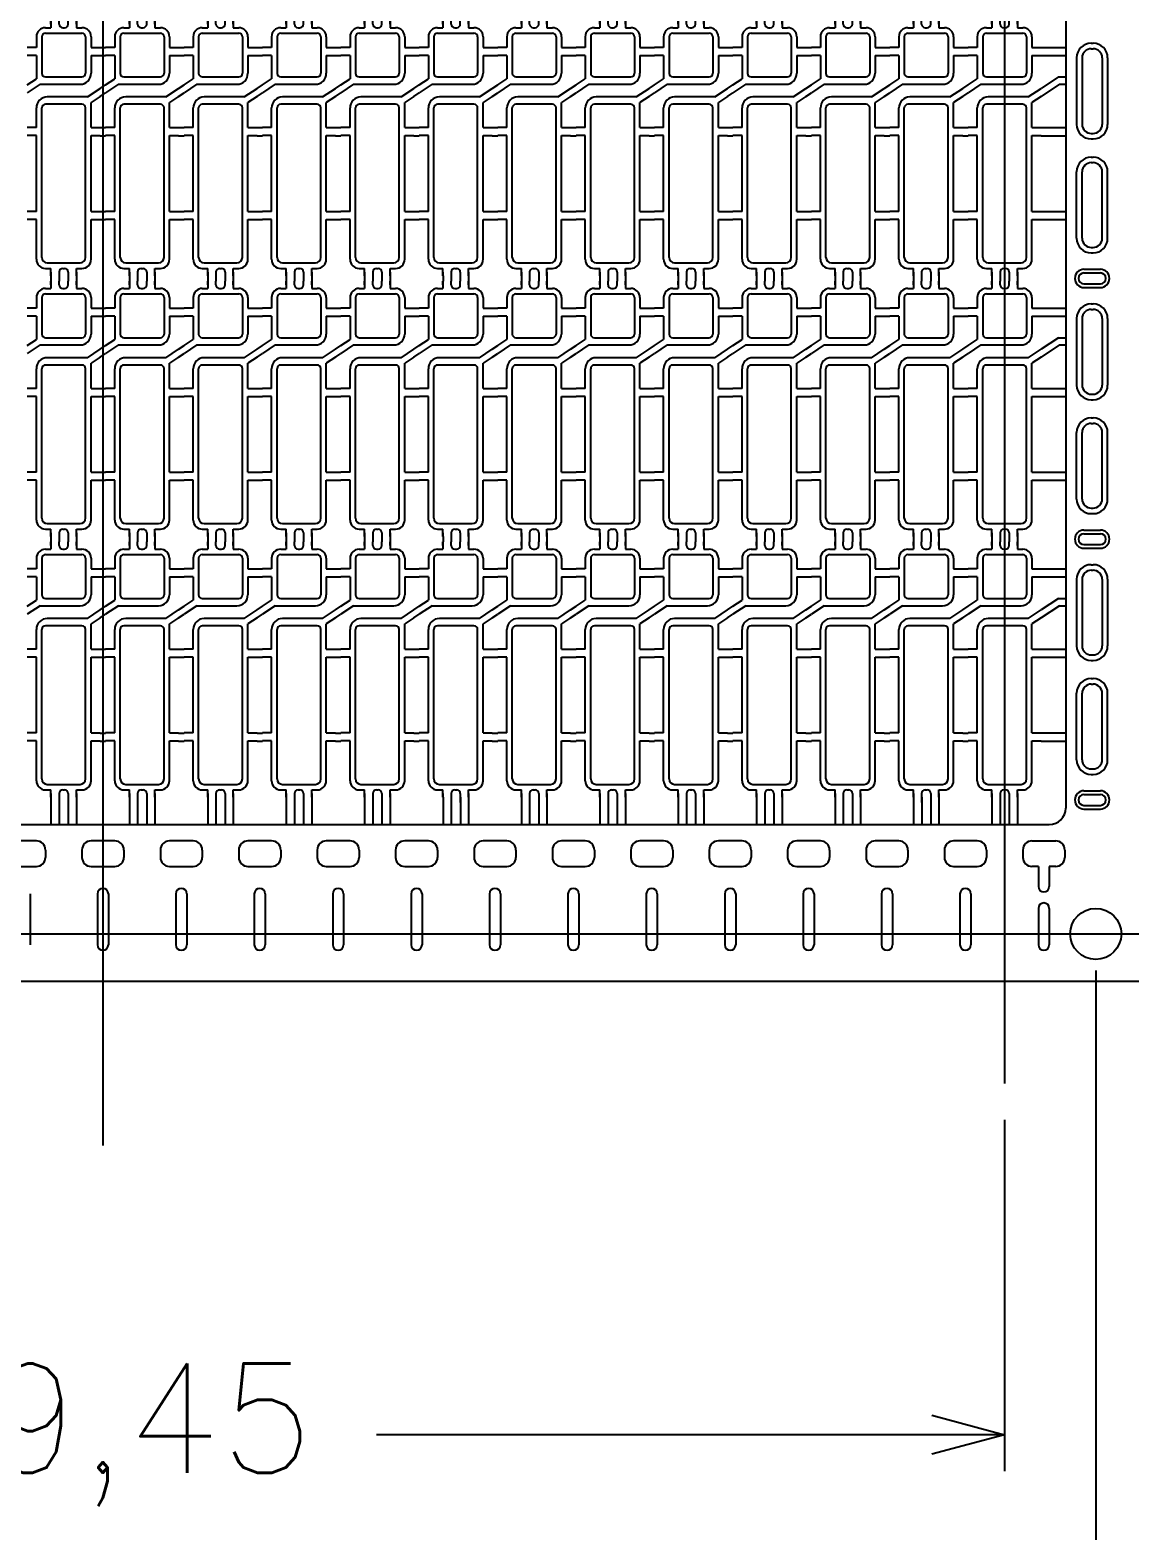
# Model space of a CAD drawing. Header units: millimetres. Extents: x -949 to -637, y 1078 to 1304.
# Drawn here: x -751.1 to -720.94, y 1192.1 to 1233.23 of the extents above; entities that cross this region are included whole.
import ezdxf

# ---------------------------------------------------------------- set-up
doc = ezdxf.new("R2010")
doc.units = ezdxf.units.MM
doc.header["$PDMODE"] = 3
doc.header["$PDSIZE"] = -1
doc.linetypes.add('CENTER', pattern=[10.16, 6.35, -1.27, 1.27, -1.27])
doc.linetypes.add('HIDDEN', pattern=[1.905, 1.27, -0.635])
doc.layers.get('DEFPOINTS').update_dxf_attribs({"color": 10})
for name, color, linetype in [('1', 3, 'Continuous'), ('3', 3, 'Continuous'), ('b etching', 1, 'Continuous'), ('CEN', 8, 'CENTER'), ('DIM', 7, 'Continuous'), ('HID', 1, 'HIDDEN')]:
    doc.layers.add(name, color=color, linetype=linetype)
doc.styles.add('SIMPLEX', font='simplex')
doc.styles.get("Standard").update_dxf_attribs({"font": 'txt.shx', "bigfont": 'chineset.shx'})
doc.dimstyles.new('ISO-25', dxfattribs={"dimtxt": 2.5, "dimasz": 2.5, "dimexe": 1.25, "dimexo": 0.625, "dimtad": 1, "dimtxsty": 'Standard', "dimcen": 2.5, "dimadec": 0, "dimazin": 0, "dimtfac": 1, "dimtmove": 0, "dimatfit": 3, "dimfxl": 1, "dimarcsym": 0})

# ---------------------------------------------------------------- blocks, each defined once
blk = doc.blocks.new('_OPEN30')
at = {"color": 0, "linetype": 'ByBlock'}
for p, q in [((-1, 0.268), (0, 0)), ((0, 0), (-1, -0.268)), ((0, 0), (-1, 0))]:
    blk.add_line(p, q, dxfattribs=at)
blk = doc.blocks.new('*D16')
at = {"layer": 'DEFPOINTS', "color": 0, "transparency": 16777216}
for p in [(-776.324, 1208.444), (-721.874, 1208.444), (-721.874, 1187.624)]:
    blk.add_point(p, dxfattribs=at)
at = {"layer": 'DIM', "color": 0, "lineweight": -2, "transparency": 16777216}
for p, q in [((-776.324, 1207.444), (-776.324, 1186.624)), ((-721.874, 1207.444), (-721.874, 1186.624)), ((-774.324, 1187.624), (-756.599, 1187.624)), ((-723.874, 1187.624), (-741.599, 1187.624))]:
    blk.add_line(p, q, dxfattribs=at)
at = {"layer": 'DIM', "color": 0, "lineweight": -2, "transparency": 16777216, "xscale": 2, "yscale": 2, "zscale": 2, "rotation": 180}
blk.add_blockref('_OPEN30', (-776.324, 1187.624), dxfattribs=at)
at = {"layer": 'DIM', "color": 0, "lineweight": -2, "transparency": 16777216, "xscale": 2, "yscale": 2, "zscale": 2}
blk.add_blockref('_OPEN30', (-721.874, 1187.624), dxfattribs=at)
at = {"layer": 'DIM', "color": 0, "transparency": 16777216, "insert": (-749.099, 1187.624), "char_height": 3, "attachment_point": 5, "style": 'SIMPLEX'}
blk.add_mtext('54,45', dxfattribs=at)
blk = doc.blocks.new('*D26')
at = {"layer": 'DEFPOINTS', "color": 0, "transparency": 16777216}
for p in [(-773.824, 1204.344), (-724.374, 1204.344), (-724.374, 1194.711)]:
    blk.add_point(p, dxfattribs=at)
at = {"layer": 'DIM', "color": 0, "lineweight": -2, "transparency": 16777216}
for p, q in [((-773.824, 1203.344), (-773.824, 1193.711)), ((-724.374, 1203.344), (-724.374, 1193.711)), ((-771.824, 1194.711), (-756.599, 1194.711)), ((-726.374, 1194.711), (-741.599, 1194.711))]:
    blk.add_line(p, q, dxfattribs=at)
at = {"layer": 'DIM', "color": 0, "lineweight": -2, "transparency": 16777216, "xscale": 2, "yscale": 2, "zscale": 2, "rotation": 180}
blk.add_blockref('_OPEN30', (-773.824, 1194.711), dxfattribs=at)
at = {"layer": 'DIM', "color": 0, "lineweight": -2, "transparency": 16777216, "xscale": 2, "yscale": 2, "zscale": 2}
blk.add_blockref('_OPEN30', (-724.374, 1194.711), dxfattribs=at)
at = {"layer": 'DIM', "color": 0, "transparency": 16777216, "insert": (-749.099, 1194.711), "char_height": 3, "attachment_point": 5, "style": 'SIMPLEX'}
blk.add_mtext('49,45', dxfattribs=at)
blk = doc.blocks.new('*D40')
at = {"layer": 'DEFPOINTS', "color": 0, "transparency": 16777216}
for p in [(-899.724, 1208.444), (-660.174, 1208.444), (-899.724, 1170.747)]:
    blk.add_point(p, dxfattribs=at)
at = {"layer": 'DIM', "color": 0, "lineweight": -2, "transparency": 16777216}
for p, q in [((-899.724, 1207.444), (-899.724, 1169.747)), ((-660.174, 1207.444), (-660.174, 1169.747)), ((-897.724, 1170.747), (-788.877, 1170.747)), ((-662.174, 1170.747), (-771.02, 1170.747))]:
    blk.add_line(p, q, dxfattribs=at)
at = {"layer": 'DIM', "color": 0, "lineweight": -2, "transparency": 16777216, "xscale": 2, "yscale": 2, "zscale": 2, "rotation": 180}
blk.add_blockref('_OPEN30', (-899.724, 1170.747), dxfattribs=at)
at = {"layer": 'DIM', "color": 0, "lineweight": -2, "transparency": 16777216, "xscale": 2, "yscale": 2, "zscale": 2}
blk.add_blockref('_OPEN30', (-660.174, 1170.747), dxfattribs=at)
at = {"layer": 'DIM', "color": 0, "transparency": 16777216, "insert": (-779.949, 1170.747), "char_height": 3, "attachment_point": 5, "style": 'SIMPLEX'}
blk.add_mtext('239,55', dxfattribs=at)
blk = doc.blocks.new('e2')
at = {"layer": 'b etching', "linetype": 'ByBlock'}
for p, q in [((-947.208, 906.231), (-946.208, 906.231)), ((-947.308, 906.131), (-947.308, 905.131)), ((-946.108, 906.131), (-946.108, 905.131)), ((-947.208, 905.031), (-946.208, 905.031)), ((-947.308, 900.081), (-947.308, 904.181)), ((-946.208, 904.281), (-947.208, 904.281)), ((-946.108, 900.081), (-946.108, 904.181)), ((-947.158, 899.931), (-946.258, 899.931))]:
    blk.add_line(p, q, dxfattribs=at)
for centre, radius, start, end in [((-947.208, 906.131), 0.1, 90, 180), ((-946.208, 906.131), 0.1, 360, 90), ((-947.208, 905.131), 0.1, 180, 270), ((-946.208, 905.131), 0.1, 270, 360), ((-947.208, 904.181), 0.1, 90, 180), ((-946.208, 904.181), 0.1, 0, 90), ((-947.158, 900.081), 0.15, 180, 270), ((-946.258, 900.081), 0.15, 270, 0)]:
    blk.add_arc(centre, radius, start, end, dxfattribs=at)
blk = doc.blocks.new('e1')
at = {"layer": '1'}
for p, q in [((-947.058, 906.581), (-947.058, 906.481)), ((-947.058, 906.481), (-947.058, 906.581)), ((-947.058, 906.581), (-947.058, 906.381)), ((-946.358, 906.581), (-946.358, 906.481)), ((-946.358, 906.481), (-946.358, 906.581)), ((-946.358, 906.581), (-946.358, 906.381)), ((-946.358, 906.381), (-946.208, 906.381)), ((-947.458, 905.841), (-947.708, 905.841)), ((-947.458, 906.131), (-947.458, 905.841)), ((-945.958, 906.131), (-945.958, 905.841)), ((-945.958, 905.841), (-945.708, 905.841)), ((-947.458, 905.621), (-947.708, 905.621)), ((-947.458, 905.621), (-947.458, 904.981)), ((-945.958, 905.621), (-945.958, 905.131)), ((-945.958, 905.621), (-945.708, 905.621)), ((-947.358, 904.831), (-946.258, 904.831)), ((-947.458, 903.641), (-947.458, 904.181)), ((-946.058, 904.481), (-947.158, 904.481)), ((-945.958, 903.641), (-945.958, 904.331)), ((-947.458, 903.641), (-947.708, 903.641)), ((-947.458, 903.421), (-947.708, 903.421)), ((-947.458, 901.341), (-947.458, 903.421)), ((-945.958, 903.641), (-945.708, 903.641)), ((-945.958, 901.341), (-945.958, 903.421)), ((-945.958, 903.421), (-945.708, 903.421)), ((-947.458, 901.341), (-947.708, 901.341)), ((-945.958, 901.341), (-945.708, 901.341)), ((-947.458, 901.121), (-947.708, 901.121)), ((-947.458, 900.031), (-947.458, 901.121)), ((-945.958, 900.031), (-945.958, 901.121)), ((-945.958, 901.121), (-945.708, 901.121)), ((-947.058, 899.581), (-947.058, 899.781)), ((-947.058, 899.581), (-947.058, 899.681)), ((-947.058, 899.681), (-947.058, 899.581)), ((-946.358, 899.781), (-946.208, 899.781)), ((-946.358, 899.581), (-946.358, 899.781)), ((-946.358, 899.581), (-946.358, 899.681)), ((-946.358, 899.681), (-946.358, 899.581))]:
    blk.add_line(p, q, dxfattribs=at)
at = {"layer": '1', "linetype": 'ByBlock'}
for p, q in [((-946.833, 906.481), (-946.833, 906.581)), ((-946.583, 906.481), (-946.583, 906.581)), ((-947.208, 906.381), (-947.058, 906.381)), ((-946.733, 906.381), (-946.683, 906.381)), ((-947.708, 904.814), (-947.458, 904.981)), ((-947.358, 904.831), (-947.708, 904.597)), ((-946.058, 904.481), (-945.708, 904.714)), ((-945.708, 904.497), (-945.958, 904.331)), ((-947.208, 899.781), (-947.058, 899.781)), ((-946.833, 899.681), (-946.833, 899.581)), ((-946.733, 899.781), (-946.683, 899.781)), ((-946.583, 899.681), (-946.583, 899.581))]:
    blk.add_line(p, q, dxfattribs=at)
at = {"layer": '1'}
for centre, radius, start, end in [((-947.208, 906.131), 0.25, 90, 180), ((-946.208, 906.131), 0.25, 0, 90), ((-946.258, 905.131), 0.3, 270, 0), ((-947.158, 904.181), 0.3, 90, 180), ((-947.208, 900.031), 0.25, 180, 270), ((-946.208, 900.031), 0.25, 270, 0)]:
    blk.add_arc(centre, radius, start, end, dxfattribs=at)
at = {"layer": '1', "linetype": 'ByBlock'}
for centre, start, end in [((-946.733, 906.481), 180, 270), ((-946.683, 906.481), 270, 0), ((-946.733, 899.681), 90, 180), ((-946.683, 899.681), 0, 90)]:
    blk.add_arc(centre, 0.1, start, end, dxfattribs=at)
blk = doc.blocks.new('TOP')
at = {"layer": '1', "linetype": 'ByBlock'}
for p, q in [((-895.149, 911.326), (-894.999, 911.326)), ((-895.149, 911.106), (-894.999, 911.106)), ((-895.149, 910.2), (-894.999, 910.3)), ((-895.149, 909.983), (-894.999, 910.083)), ((-895.149, 909.126), (-894.999, 909.126)), ((-895.149, 908.906), (-894.999, 908.906)), ((-895.149, 906.826), (-894.999, 906.826)), ((-895.149, 906.606), (-894.999, 906.606)), ((-896.499, 905.066), (-896.499, 904.916)), ((-896.274, 905.066), (-896.274, 904.916)), ((-896.024, 905.066), (-896.024, 904.916)), ((-895.799, 905.066), (-895.799, 904.916))]:
    blk.add_line(p, q, dxfattribs=at)
blk = doc.blocks.new('111')
at = {"layer": '1', "linetype": 'ByBlock'}
for p, q in [((-415.593, 929.351), (-415.593, 930.101)), ((-415.368, 929.351), (-415.368, 930.101)), ((-415.368, 930.101), (-415.118, 930.101)), ((-415.118, 929.351), (-415.118, 930.101)), ((-414.893, 930.101), (-413.443, 930.101)), ((-414.893, 929.351), (-414.893, 930.101))]:
    blk.add_line(p, q, dxfattribs=at)
blk = doc.blocks.new('222')
at = {"layer": '1', "linetype": 'ByBlock'}
for p, q in [((-364.793, 928.391), (-364.118, 928.391)), ((-364.118, 928.391), (-364.118, 927.801)), ((-364.318, 927.801), (-364.793, 927.485)), ((-364.293, 927.601), (-364.793, 927.268)), ((-364.318, 927.801), (-364.118, 927.801)), ((-364.293, 927.601), (-364.118, 927.601)), ((-364.118, 927.601), (-364.118, 926.411)), ((-364.793, 926.411), (-364.118, 926.411)), ((-364.793, 926.191), (-364.118, 926.191)), ((-364.118, 926.191), (-364.118, 924.111)), ((-364.793, 924.111), (-364.118, 924.111)), ((-364.793, 923.891), (-364.118, 923.891)), ((-364.118, 923.891), (-364.118, 921.461)), ((-366.143, 922.351), (-366.143, 922.201)), ((-365.918, 922.351), (-365.918, 922.201)), ((-365.668, 922.351), (-365.668, 922.201)), ((-365.443, 922.351), (-365.443, 922.201)), ((-364.793, 921.461), (-364.118, 921.461))]:
    blk.add_line(p, q, dxfattribs=at)

msp = doc.modelspace()

# ---------------------------------------------------------------- linework, layer by layer
at = {"layer": '1'}
for p, q in [((-722.2486804, 1232.46894821), (-722.2486804, 1230.64394821)), ((-721.9986804, 1232.71894821), (-721.9486804, 1232.71894821)), ((-721.6986804, 1232.46894821), (-721.6986804, 1230.64394821)), ((-721.9986804, 1230.39394821), (-721.9486804, 1230.39394821)), ((-721.9986804, 1229.59394821), (-721.9486804, 1229.59394821)), ((-722.2486804, 1227.51894821), (-722.2486804, 1229.34394821)), ((-721.6986804, 1227.51894821), (-721.6986804, 1229.34394821)), ((-721.9986804, 1227.26894821), (-721.9486804, 1227.26894821)), ((-722.1986804, 1226.56894821), (-721.7486804, 1226.56894821)), ((-722.1986804, 1226.56894821), (-721.7486804, 1226.56894821)), ((-722.1986804, 1226.26894821), (-721.7486804, 1226.26894821)), ((-722.1986804, 1226.26894821), (-721.7486804, 1226.26894821)), ((-721.9986804, 1225.56894821), (-721.9486804, 1225.56894821)), ((-722.2486804, 1225.31894821), (-722.2486804, 1223.49394821)), ((-721.6986804, 1225.31894821), (-721.6986804, 1223.49394821)), ((-721.9986804, 1223.24394821), (-721.9486804, 1223.24394821)), ((-722.2486804, 1220.36894821), (-722.2486804, 1222.19394821)), ((-721.9986804, 1222.44394821), (-721.9486804, 1222.44394821)), ((-721.6986804, 1220.36894821), (-721.6986804, 1222.19394821)), ((-721.9986804, 1220.11894821), (-721.9486804, 1220.11894821)), ((-722.1986804, 1219.41894821), (-721.7486804, 1219.41894821)), ((-722.1986804, 1219.41894821), (-721.7486804, 1219.41894821)), ((-722.1986804, 1219.11894821), (-721.7486804, 1219.11894821)), ((-722.1986804, 1219.11894821), (-721.7486804, 1219.11894821)), ((-721.9986804, 1218.41894821), (-721.9486804, 1218.41894821)), ((-722.2486804, 1218.16894821), (-722.2486804, 1216.34394821)), ((-721.6986804, 1218.16894821), (-721.6986804, 1216.34394821)), ((-721.9986804, 1216.09394821), (-721.9486804, 1216.09394821)), ((-721.9986804, 1215.29394821), (-721.9486804, 1215.29394821)), ((-722.2486804, 1213.21894821), (-722.2486804, 1215.04394821)), ((-721.6986804, 1213.21894821), (-721.6986804, 1215.04394821)), ((-721.9986804, 1212.96894821), (-721.9486804, 1212.96894821)), ((-722.1986804, 1212.26894821), (-721.7486804, 1212.26894821)), ((-722.1986804, 1212.26894821), (-721.7486804, 1212.26894821)), ((-722.1986804, 1211.96894821), (-721.7486804, 1211.96894821)), ((-722.1986804, 1211.96894821), (-721.7486804, 1211.96894821)), ((-751.5736804, 1210.29394821), (-750.9236804, 1210.29394821)), ((-749.4236804, 1210.29394821), (-748.7736804, 1210.29394821)), ((-747.2736804, 1210.29394821), (-746.6236804, 1210.29394821)), ((-745.1236804, 1210.29394821), (-744.4736804, 1210.29394821)), ((-742.9736804, 1210.29394821), (-742.3236804, 1210.29394821)), ((-740.8236804, 1210.29394821), (-740.1736804, 1210.29394821)), ((-738.6736804, 1210.29394821), (-738.0236804, 1210.29394821)), ((-736.5236804, 1210.29394821), (-735.8736804, 1210.29394821)), ((-734.3736804, 1210.29394821), (-733.7236804, 1210.29394821)), ((-732.2236804, 1210.29394821), (-731.5736804, 1210.29394821)), ((-730.0736804, 1210.29394821), (-729.4236804, 1210.29394821)), ((-727.9236804, 1210.29394821), (-727.2736804, 1210.29394821)), ((-725.7736804, 1210.29394821), (-725.1236804, 1210.29394821)), ((-723.4486804, 1210.29394821), (-723.6236804, 1210.29394821)), ((-723.4486804, 1210.29394821), (-723.4486804, 1209.74394821)), ((-722.9736804, 1210.29394821), (-723.1486804, 1210.29394821)), ((-723.1486804, 1210.29394821), (-723.1486804, 1209.74394821)), ((-751.0986804, 1209.54394821), (-751.0986804, 1208.14394821)), ((-749.2486804, 1209.54394821), (-749.2486804, 1208.14394821)), ((-748.9486804, 1209.54394821), (-748.9486804, 1208.14394821)), ((-747.0986804, 1209.54394821), (-747.0986804, 1208.14394821)), ((-746.7986804, 1209.54394821), (-746.7986804, 1208.14394821)), ((-744.9486804, 1209.54394821), (-744.9486804, 1208.14394821)), ((-744.6486804, 1209.54394821), (-744.6486804, 1208.14394821)), ((-742.7986804, 1209.54394821), (-742.7986804, 1208.14394821)), ((-742.4986804, 1209.54394821), (-742.4986804, 1208.14394821)), ((-740.6486804, 1209.54394821), (-740.6486804, 1208.14394821)), ((-740.3486804, 1209.54394821), (-740.3486804, 1208.14394821)), ((-738.4986804, 1209.54394821), (-738.4986804, 1208.14394821)), ((-738.1986804, 1209.54394821), (-738.1986804, 1208.14394821)), ((-736.3486804, 1209.54394821), (-736.3486804, 1208.14394821)), ((-736.0486804, 1209.54394821), (-736.0486804, 1208.14394821)), ((-734.1986804, 1209.54394821), (-734.1986804, 1208.14394821)), ((-733.8986804, 1209.54394821), (-733.8986804, 1208.14394821)), ((-732.0486804, 1209.54394821), (-732.0486804, 1208.14394821)), ((-731.7486804, 1209.54394821), (-731.7486804, 1208.14394821)), ((-729.8986804, 1209.54394821), (-729.8986804, 1208.14394821)), ((-729.5986804, 1209.54394821), (-729.5986804, 1208.14394821)), ((-727.7486804, 1209.54394821), (-727.7486804, 1208.14394821)), ((-727.4486804, 1209.54394821), (-727.4486804, 1208.14394821)), ((-725.5986804, 1209.54394821), (-725.5986804, 1208.14394821)), ((-725.2986804, 1209.54394821), (-725.2986804, 1208.14394821)), ((-723.4486804, 1209.14394821), (-723.4486804, 1208.14394821)), ((-723.1486804, 1209.14394821), (-723.1486804, 1208.14394821))]:
    msp.add_line(p, q, dxfattribs=at)
at = {"layer": '1', "linetype": 'ByBlock'}
for p, q in [((-723.3736804, 1218.23394821), (-722.6986804, 1218.23394821)), ((-722.6986804, 1218.23394821), (-722.6986804, 1217.64394821)), ((-722.8986804, 1217.64394821), (-723.3736804, 1217.32728155)), ((-722.8986804, 1217.64394821), (-722.6986804, 1217.64394821)), ((-722.8736804, 1217.44394821), (-723.3736804, 1217.11061488)), ((-722.8736804, 1217.44394821), (-722.6986804, 1217.44394821)), ((-722.6986804, 1217.44394821), (-722.6986804, 1216.25394821)), ((-723.3736804, 1216.25394821), (-722.6986804, 1216.25394821)), ((-723.3736804, 1216.03394821), (-722.6986804, 1216.03394821)), ((-722.6986804, 1216.03394821), (-722.6986804, 1213.95394821)), ((-723.3736804, 1213.95394821), (-722.6986804, 1213.95394821)), ((-723.3736804, 1213.73394821), (-722.6986804, 1213.73394821)), ((-722.6986804, 1213.73394821), (-722.6986804, 1211.89394821)), ((-724.7236804, 1212.19394821), (-724.7236804, 1212.04394821)), ((-724.4986804, 1212.19394821), (-724.4986804, 1212.04394821)), ((-724.2486804, 1212.19394821), (-724.2486804, 1212.04394821)), ((-724.0236804, 1212.19394821), (-724.0236804, 1212.04394821)), ((-724.0236804, 1211.44394821), (-723.1486804, 1211.44394821)), ((-750.9236804, 1210.99394821), (-751.5736804, 1210.99394821)), ((-748.7736804, 1210.99394821), (-749.4236804, 1210.99394821)), ((-746.6236804, 1210.99394821), (-747.2736804, 1210.99394821)), ((-744.4736804, 1210.99394821), (-745.1236804, 1210.99394821)), ((-742.3236804, 1210.99394821), (-742.9736804, 1210.99394821)), ((-740.1736804, 1210.99394821), (-740.8236804, 1210.99394821)), ((-738.0236804, 1210.99394821), (-738.6736804, 1210.99394821)), ((-735.8736804, 1210.99394821), (-736.5236804, 1210.99394821)), ((-733.7236804, 1210.99394821), (-734.3736804, 1210.99394821)), ((-731.5736804, 1210.99394821), (-732.2236804, 1210.99394821)), ((-729.4236804, 1210.99394821), (-730.0736804, 1210.99394821)), ((-727.2736804, 1210.99394821), (-727.9236804, 1210.99394821)), ((-725.1236804, 1210.99394821), (-725.7736804, 1210.99394821)), ((-723.6236804, 1210.99394821), (-722.9736804, 1210.99394821)), ((-750.6736804, 1210.74394821), (-750.6736804, 1210.54394821)), ((-749.6736804, 1210.74394821), (-749.6736804, 1210.54394821)), ((-748.5236804, 1210.74394821), (-748.5236804, 1210.54394821)), ((-747.5236804, 1210.74394821), (-747.5236804, 1210.54394821)), ((-746.3736804, 1210.74394821), (-746.3736804, 1210.54394821)), ((-745.3736804, 1210.74394821), (-745.3736804, 1210.54394821)), ((-744.2236804, 1210.74394821), (-744.2236804, 1210.54394821)), ((-743.2236804, 1210.74394821), (-743.2236804, 1210.54394821)), ((-742.0736804, 1210.74394821), (-742.0736804, 1210.54394821)), ((-741.0736804, 1210.74394821), (-741.0736804, 1210.54394821)), ((-739.9236804, 1210.74394821), (-739.9236804, 1210.54394821)), ((-738.9236804, 1210.74394821), (-738.9236804, 1210.54394821)), ((-737.7736804, 1210.74394821), (-737.7736804, 1210.54394821)), ((-736.7736804, 1210.74394821), (-736.7736804, 1210.54394821)), ((-735.6236804, 1210.74394821), (-735.6236804, 1210.54394821)), ((-734.6236804, 1210.74394821), (-734.6236804, 1210.54394821)), ((-733.4736804, 1210.74394821), (-733.4736804, 1210.54394821)), ((-732.4736804, 1210.74394821), (-732.4736804, 1210.54394821)), ((-731.3236804, 1210.74394821), (-731.3236804, 1210.54394821)), ((-730.3236804, 1210.74394821), (-730.3236804, 1210.54394821)), ((-729.1736804, 1210.74394821), (-729.1736804, 1210.54394821)), ((-728.1736804, 1210.74394821), (-728.1736804, 1210.54394821)), ((-727.0236804, 1210.74394821), (-727.0236804, 1210.54394821)), ((-726.0236804, 1210.74394821), (-726.0236804, 1210.54394821)), ((-724.8736804, 1210.74394821), (-724.8736804, 1210.54394821)), ((-723.8736804, 1210.74394821), (-723.8736804, 1210.54394821)), ((-722.7236804, 1210.74394821), (-722.7236804, 1210.54394821)), ((-778.9486804, 1207.14394821), (-749.0986804, 1207.14394821)), ((-749.0986804, 1207.14394821), (-719.2486804, 1207.14394821))]:
    msp.add_line(p, q, dxfattribs=at)
at = {"layer": '1'}
msp.add_circle((-721.8736804, 1208.44394821), 0.7, dxfattribs=at)
for centre, radius, start, end in [((-721.9986804, 1232.46894821), 0.25, 90, 180), ((-721.9486804, 1232.46894821), 0.25, 0, 90), ((-721.9986804, 1230.64394821), 0.25, 180, 270), ((-721.9486804, 1230.64394821), 0.25, 270, 0), ((-721.9986804, 1229.34394821), 0.25, 90, 180), ((-721.9486804, 1229.34394821), 0.25, 360, 90), ((-721.9986804, 1227.51894821), 0.25, 180, 270), ((-721.9486804, 1227.51894821), 0.25, 270, 360), ((-722.1986804, 1226.41894821), 0.15, 90, 270), ((-722.1986804, 1226.41894821), 0.15, 90, 270), ((-721.7486804, 1226.41894821), 0.15, 270, 90), ((-721.7486804, 1226.41894821), 0.15, 270, 90), ((-721.9986804, 1225.31894821), 0.25, 90, 180), ((-721.9486804, 1225.31894821), 0.25, 0, 90), ((-721.9986804, 1223.49394821), 0.25, 180, 270), ((-721.9486804, 1223.49394821), 0.25, 270, 0), ((-721.9986804, 1222.19394821), 0.25, 90, 180), ((-721.9486804, 1222.19394821), 0.25, 360, 90), ((-721.9986804, 1220.36894821), 0.25, 180, 270), ((-721.9486804, 1220.36894821), 0.25, 270, 360), ((-722.1986804, 1219.26894821), 0.15, 90, 270), ((-722.1986804, 1219.26894821), 0.15, 90, 270), ((-721.7486804, 1219.26894821), 0.15, 270, 90), ((-721.7486804, 1219.26894821), 0.15, 270, 90), ((-721.9986804, 1218.16894821), 0.25, 90, 180), ((-721.9486804, 1218.16894821), 0.25, 0, 90), ((-721.9986804, 1216.34394821), 0.25, 180, 270), ((-721.9486804, 1216.34394821), 0.25, 270, 0), ((-721.9986804, 1215.04394821), 0.25, 90, 180), ((-721.9486804, 1215.04394821), 0.25, 360, 90), ((-721.9986804, 1213.21894821), 0.25, 180, 270), ((-721.9486804, 1213.21894821), 0.25, 270, 360), ((-722.1986804, 1212.11894821), 0.15, 90, 270), ((-722.1986804, 1212.11894821), 0.15, 90, 270), ((-721.7486804, 1212.11894821), 0.15, 270, 90), ((-721.7486804, 1212.11894821), 0.15, 270, 90), ((-723.2986804, 1209.74394821), 0.15, 180, 0), ((-749.0986804, 1209.54394821), 0.15, 0, 180), ((-746.9486804, 1209.54394821), 0.15, 0, 180), ((-744.7986804, 1209.54394821), 0.15, 0, 180), ((-742.6486804, 1209.54394821), 0.15, 0, 180), ((-740.4986804, 1209.54394821), 0.15, 0, 180), ((-738.3486804, 1209.54394821), 0.15, 0, 180), ((-736.1986804, 1209.54394821), 0.15, 0, 180), ((-734.0486804, 1209.54394821), 0.15, 0, 180), ((-731.8986804, 1209.54394821), 0.15, 0, 180), ((-729.7486804, 1209.54394821), 0.15, 0, 180), ((-727.5986804, 1209.54394821), 0.15, 0, 180), ((-725.4486804, 1209.54394821), 0.15, 0, 180), ((-723.2986804, 1209.14394821), 0.15, 0, 180), ((-749.0986804, 1208.14394821), 0.15, 180, 0), ((-746.9486804, 1208.14394821), 0.15, 180, 0), ((-744.7986804, 1208.14394821), 0.15, 180, 0), ((-742.6486804, 1208.14394821), 0.15, 180, 0), ((-740.4986804, 1208.14394821), 0.15, 180, 0), ((-738.3486804, 1208.14394821), 0.15, 180, 0), ((-736.1986804, 1208.14394821), 0.15, 180, 0), ((-734.0486804, 1208.14394821), 0.15, 180, 0), ((-731.8986804, 1208.14394821), 0.15, 180, 0), ((-729.7486804, 1208.14394821), 0.15, 180, 0), ((-727.5986804, 1208.14394821), 0.15, 180, 0), ((-725.4486804, 1208.14394821), 0.15, 180, 0), ((-723.2986804, 1208.14394821), 0.15, 180, 0)]:
    msp.add_arc(centre, radius, start, end, dxfattribs=at)
at = {"layer": '1', "linetype": 'ByBlock'}
for centre, radius, start, end in [((-723.1486804, 1211.89394821), 0.45, 270, 0), ((-750.9236804, 1210.74394821), 0.25, 360, 90), ((-749.4236804, 1210.74394821), 0.25, 90, 180), ((-748.7736804, 1210.74394821), 0.25, 360, 90), ((-747.2736804, 1210.74394821), 0.25, 90, 180), ((-746.6236804, 1210.74394821), 0.25, 360, 90), ((-745.1236804, 1210.74394821), 0.25, 90, 180), ((-744.4736804, 1210.74394821), 0.25, 360, 90), ((-742.9736804, 1210.74394821), 0.25, 90, 180), ((-742.3236804, 1210.74394821), 0.25, 360, 90), ((-740.8236804, 1210.74394821), 0.25, 90, 180), ((-740.1736804, 1210.74394821), 0.25, 360, 90), ((-738.6736804, 1210.74394821), 0.25, 90, 180), ((-738.0236804, 1210.74394821), 0.25, 360, 90), ((-736.5236804, 1210.74394821), 0.25, 90, 180), ((-735.8736804, 1210.74394821), 0.25, 360, 90), ((-734.3736804, 1210.74394821), 0.25, 90, 180), ((-733.7236804, 1210.74394821), 0.25, 360, 90), ((-732.2236804, 1210.74394821), 0.25, 90, 180), ((-731.5736804, 1210.74394821), 0.25, 360, 90), ((-730.0736804, 1210.74394821), 0.25, 90, 180), ((-729.4236804, 1210.74394821), 0.25, 360, 90), ((-727.9236804, 1210.74394821), 0.25, 90, 180), ((-727.2736804, 1210.74394821), 0.25, 360, 90), ((-725.7736804, 1210.74394821), 0.25, 90, 180), ((-725.1236804, 1210.74394821), 0.25, 360, 90), ((-723.6236804, 1210.74394821), 0.25, 90, 180), ((-722.9736804, 1210.74394821), 0.25, 0, 90), ((-750.9236804, 1210.54394821), 0.25, 270, 360), ((-749.4236804, 1210.54394821), 0.25, 180, 270), ((-748.7736804, 1210.54394821), 0.25, 270, 360), ((-747.2736804, 1210.54394821), 0.25, 180, 270), ((-746.6236804, 1210.54394821), 0.25, 270, 360), ((-745.1236804, 1210.54394821), 0.25, 180, 270), ((-744.4736804, 1210.54394821), 0.25, 270, 360), ((-742.9736804, 1210.54394821), 0.25, 180, 270), ((-742.3236804, 1210.54394821), 0.25, 270, 360), ((-740.8236804, 1210.54394821), 0.25, 180, 270), ((-740.1736804, 1210.54394821), 0.25, 270, 360), ((-738.6736804, 1210.54394821), 0.25, 180, 270), ((-738.0236804, 1210.54394821), 0.25, 270, 360), ((-736.5236804, 1210.54394821), 0.25, 180, 270), ((-735.8736804, 1210.54394821), 0.25, 270, 360), ((-734.3736804, 1210.54394821), 0.25, 180, 270), ((-733.7236804, 1210.54394821), 0.25, 270, 360), ((-732.2236804, 1210.54394821), 0.25, 180, 270), ((-731.5736804, 1210.54394821), 0.25, 270, 360), ((-730.0736804, 1210.54394821), 0.25, 180, 270), ((-729.4236804, 1210.54394821), 0.25, 270, 360), ((-727.9236804, 1210.54394821), 0.25, 180, 270), ((-727.2736804, 1210.54394821), 0.25, 270, 360), ((-725.7736804, 1210.54394821), 0.25, 180, 270), ((-725.1236804, 1210.54394821), 0.25, 270, 360), ((-723.6236804, 1210.54394821), 0.25, 180, 270), ((-722.9736804, 1210.54394821), 0.25, 270, 0)]:
    msp.add_arc(centre, radius, start, end, dxfattribs=at)
at = {"layer": '3', "linetype": 'ByBlock'}
for p, q in [((-724.7236804, 1212.19394821), (-724.7236804, 1211.44394821)), ((-724.4986804, 1212.19394821), (-724.4986804, 1211.44394821)), ((-724.2486804, 1212.19394821), (-724.2486804, 1211.44394821)), ((-724.0236804, 1212.19394821), (-724.0236804, 1211.44394821)), ((-724.4986804, 1211.44394821), (-724.2486804, 1211.44394821))]:
    msp.add_line(p, q, dxfattribs=at)
at = {"layer": 'CEN', "linetype": 'ByBlock'}
for p, q in [((-749.0986804, 1270.64394821), (-749.0986804, 1203.64394821)), ((-749.0986804, 1270.64394821), (-749.0986804, 1203.64394821)), ((-749.0986804, 1270.64394821), (-749.0986804, 1203.64394821)), ((-724.3736804, 1270.54394821), (-724.3736804, 1204.34394821)), ((-724.3736804, 1270.54394821), (-724.3736804, 1204.34394821)), ((-724.3736804, 1270.54394821), (-724.3736804, 1204.34394821)), ((-749.0986804, 1269.64394821), (-749.0986804, 1202.64394821)), ((-904.7736804, 1208.44394821), (-656.1236804, 1208.44394821))]:
    msp.add_line(p, q, dxfattribs=at)
at = {"layer": 'HID', "linetype": 'ByBlock'}
for p, q in [((-722.6986804, 1262.39394821), (-722.6986804, 1211.89394821)), ((-721.9986804, 1232.86894821), (-721.9486804, 1232.86894821)), ((-722.3986804, 1232.46894821), (-722.3986804, 1230.64394821)), ((-721.5486804, 1232.46894821), (-721.5486804, 1230.64394821)), ((-721.9986804, 1230.24394821), (-721.9486804, 1230.24394821)), ((-721.9986804, 1229.74394821), (-721.9486804, 1229.74394821)), ((-722.3986804, 1227.51894821), (-722.3986804, 1229.34394821)), ((-721.5486804, 1227.51894821), (-721.5486804, 1229.34394821)), ((-721.9986804, 1227.11894821), (-721.9486804, 1227.11894821)), ((-722.1986804, 1226.66894821), (-721.7486804, 1226.66894821)), ((-722.1986804, 1226.16894821), (-721.7486804, 1226.16894821)), ((-721.9986804, 1225.71894821), (-721.9486804, 1225.71894821)), ((-722.3986804, 1225.31894821), (-722.3986804, 1223.49394821)), ((-721.5486804, 1225.31894821), (-721.5486804, 1223.49394821)), ((-721.9986804, 1223.09394821), (-721.9486804, 1223.09394821)), ((-721.9986804, 1222.59394821), (-721.9486804, 1222.59394821)), ((-722.3986804, 1220.36894821), (-722.3986804, 1222.19394821)), ((-721.5486804, 1220.36894821), (-721.5486804, 1222.19394821)), ((-721.9986804, 1219.96894821), (-721.9486804, 1219.96894821)), ((-722.1986804, 1219.51894821), (-721.7486804, 1219.51894821)), ((-722.1986804, 1219.01894821), (-721.7486804, 1219.01894821)), ((-721.9986804, 1218.56894821), (-721.9486804, 1218.56894821)), ((-722.3986804, 1218.16894821), (-722.3986804, 1216.34394821)), ((-721.5486804, 1218.16894821), (-721.5486804, 1216.34394821)), ((-721.9986804, 1215.94394821), (-721.9486804, 1215.94394821)), ((-721.9986804, 1215.44394821), (-721.9486804, 1215.44394821)), ((-722.3986804, 1213.21894821), (-722.3986804, 1215.04394821)), ((-721.5486804, 1213.21894821), (-721.5486804, 1215.04394821)), ((-721.9986804, 1212.81894821), (-721.9486804, 1212.81894821)), ((-722.1986804, 1212.36894821), (-721.7486804, 1212.36894821)), ((-722.1986804, 1211.86894821), (-721.7486804, 1211.86894821)), ((-775.0486804, 1211.44394821), (-723.1486804, 1211.44394821))]:
    msp.add_line(p, q, dxfattribs=at)
for centre, radius, start, end in [((-721.9986804, 1232.46894821), 0.4, 90, 180), ((-721.9486804, 1232.46894821), 0.4, 0, 90), ((-721.9986804, 1230.64394821), 0.4, 180, 270), ((-721.9486804, 1230.64394821), 0.4, 270, 0), ((-721.9986804, 1229.34394821), 0.4, 90, 180), ((-721.9486804, 1229.34394821), 0.4, 360, 90), ((-721.9986804, 1227.51894821), 0.4, 180, 270), ((-721.9486804, 1227.51894821), 0.4, 270, 360), ((-722.1986804, 1226.41894821), 0.25, 90, 270), ((-721.7486804, 1226.41894821), 0.25, 270, 90), ((-721.9986804, 1225.31894821), 0.4, 90, 180), ((-721.9486804, 1225.31894821), 0.4, 0, 90), ((-721.9986804, 1223.49394821), 0.4, 180, 270), ((-721.9486804, 1223.49394821), 0.4, 270, 0), ((-721.9986804, 1222.19394821), 0.4, 90, 180), ((-721.9486804, 1222.19394821), 0.4, 360, 90), ((-721.9986804, 1220.36894821), 0.4, 180, 270), ((-721.9486804, 1220.36894821), 0.4, 270, 360), ((-722.1986804, 1219.26894821), 0.25, 90, 270), ((-721.7486804, 1219.26894821), 0.25, 270, 90), ((-721.9986804, 1218.16894821), 0.4, 90, 180), ((-721.9486804, 1218.16894821), 0.4, 0, 90), ((-721.9986804, 1216.34394821), 0.4, 180, 270), ((-721.9486804, 1216.34394821), 0.4, 270, 0), ((-721.9986804, 1215.04394821), 0.4, 90, 180), ((-721.9486804, 1215.04394821), 0.4, 360, 90), ((-721.9986804, 1213.21894821), 0.4, 180, 270), ((-721.9486804, 1213.21894821), 0.4, 270, 360), ((-722.1986804, 1212.11894821), 0.25, 90, 270), ((-721.7486804, 1212.11894821), 0.25, 270, 90), ((-723.1486804, 1211.89394821), 0.45, 270, 0)]:
    msp.add_arc(centre, radius, start, end, dxfattribs=at)

# ---------------------------------------------------------------- block references
at = {"linetype": 'ByBlock'}
for name, p in [('222', (-358.58056474, 311.29258644)), ('e1', (196.53386592, 326.91326061)), ('e1', (198.68386592, 326.91326061)), ('e1', (200.83386592, 326.91326061)), ('e1', (202.98386592, 326.91326061)), ('e1', (205.13386592, 326.91326061)), ('e1', (207.28386592, 326.91326061)), ('e1', (209.43386592, 326.91326061)), ('e1', (211.58386592, 326.91326061)), ('e1', (213.73386592, 326.91326061)), ('e1', (215.88386592, 326.91326061)), ('e1', (218.03386592, 326.91326061)), ('e1', (220.18386592, 326.91326061)), ('e1', (222.33386592, 326.91326061)), ('e2', (196.53386592, 326.91326061)), ('e2', (198.68386592, 326.91326061)), ('e2', (200.83386592, 326.91326061)), ('e2', (202.98386592, 326.91326061)), ('e2', (205.13386592, 326.91326061)), ('e2', (207.28386592, 326.91326061)), ('e2', (209.43386592, 326.91326061)), ('e2', (211.58386592, 326.91326061)), ('e2', (213.73386592, 326.91326061)), ('e2', (215.88386592, 326.91326061)), ('e2', (218.03386592, 326.91326061)), ('e2', (220.18386592, 326.91326061)), ('e2', (222.33386592, 326.91326061)), ('TOP', (145.975, 321.42754633)), ('TOP', (148.125, 321.42754633)), ('TOP', (150.275, 321.42754633)), ('TOP', (152.425, 321.42754633)), ('TOP', (154.575, 321.42754633)), ('TOP', (156.725, 321.42754633)), ('TOP', (158.875, 321.42754633)), ('TOP', (161.025, 321.42754633)), ('TOP', (163.175, 321.42754633)), ('TOP', (165.325, 321.42754633)), ('TOP', (167.475, 321.42754633)), ('TOP', (169.625, 321.42754633)), ('222', (-358.58056474, 304.14258644)), ('e1', (196.53386592, 319.76326061)), ('e1', (198.68386592, 319.76326061)), ('e1', (200.83386592, 319.76326061)), ('e1', (202.98386592, 319.76326061)), ('e1', (205.13386592, 319.76326061)), ('e1', (207.28386592, 319.76326061)), ('e1', (209.43386592, 319.76326061)), ('e1', (211.58386592, 319.76326061)), ('e1', (213.73386592, 319.76326061)), ('e1', (215.88386592, 319.76326061)), ('e1', (218.03386592, 319.76326061)), ('e1', (220.18386592, 319.76326061)), ('e1', (222.33386592, 319.76326061)), ('e2', (196.53386592, 319.76326061)), ('e2', (198.68386592, 319.76326061)), ('e2', (200.83386592, 319.76326061)), ('e2', (202.98386592, 319.76326061)), ('e2', (205.13386592, 319.76326061)), ('e2', (207.28386592, 319.76326061)), ('e2', (209.43386592, 319.76326061)), ('e2', (211.58386592, 319.76326061)), ('e2', (213.73386592, 319.76326061)), ('e2', (215.88386592, 319.76326061)), ('e2', (218.03386592, 319.76326061)), ('e2', (220.18386592, 319.76326061)), ('e2', (222.33386592, 319.76326061)), ('TOP', (145.975, 314.27754633)), ('TOP', (148.125, 314.27754633)), ('TOP', (150.275, 314.27754633)), ('TOP', (152.425, 314.27754633)), ('TOP', (154.575, 314.27754633)), ('TOP', (156.725, 314.27754633)), ('TOP', (158.875, 314.27754633)), ('TOP', (161.025, 314.27754633)), ('TOP', (163.175, 314.27754633)), ('TOP', (165.325, 314.27754633)), ('TOP', (167.475, 314.27754633)), ('TOP', (169.625, 314.27754633)), ('222', (-358.58056474, 296.99258644)), ('e1', (196.53386592, 312.61326061)), ('e1', (198.68386592, 312.61326061)), ('e1', (200.83386592, 312.61326061)), ('e1', (202.98386592, 312.61326061)), ('e1', (205.13386592, 312.61326061)), ('e1', (207.28386592, 312.61326061)), ('e1', (209.43386592, 312.61326061)), ('e1', (211.58386592, 312.61326061)), ('e1', (213.73386592, 312.61326061)), ('e1', (215.88386592, 312.61326061)), ('e1', (218.03386592, 312.61326061)), ('e1', (220.18386592, 312.61326061)), ('e1', (222.33386592, 312.61326061)), ('e2', (196.53386592, 312.61326061)), ('e2', (198.68386592, 312.61326061)), ('e2', (200.83386592, 312.61326061)), ('e2', (202.98386592, 312.61326061)), ('e2', (205.13386592, 312.61326061)), ('e2', (207.28386592, 312.61326061)), ('e2', (209.43386592, 312.61326061)), ('e2', (211.58386592, 312.61326061)), ('e2', (213.73386592, 312.61326061)), ('e2', (215.88386592, 312.61326061)), ('e2', (218.03386592, 312.61326061)), ('e2', (220.18386592, 312.61326061)), ('e2', (222.33386592, 312.61326061)), ('TOP', (145.975, 307.12754633)), ('TOP', (148.125, 307.12754633)), ('TOP', (150.275, 307.12754633)), ('TOP', (152.425, 307.12754633)), ('TOP', (154.575, 307.12754633)), ('TOP', (156.725, 307.12754633)), ('TOP', (158.875, 307.12754633)), ('TOP', (161.025, 307.12754633)), ('TOP', (163.175, 307.12754633)), ('TOP', (165.325, 307.12754633)), ('TOP', (167.475, 307.12754633)), ('TOP', (169.625, 307.12754633))]:
    msp.add_blockref(name, p, dxfattribs=at)
at = {"linetype": 'ByBlock', "xscale": -1, "rotation": 180}
for p in [(-337.08056474, 2141.54530999), (-334.93056474, 2141.54530999), (-332.78056474, 2141.54530999), (-330.63056474, 2141.54530999), (-328.48056474, 2141.54530999), (-326.33056474, 2141.54530999), (-324.18056474, 2141.54530999), (-322.03056474, 2141.54530999), (-319.88056474, 2141.54530999), (-317.73056474, 2141.54530999), (-315.58056474, 2141.54530999), (-313.43056474, 2141.54530999), (-311.28056474, 2141.54530999)]:
    msp.add_blockref('111', p, dxfattribs=at)

# ---------------------------------------------------------------- dimensions: what is measured, and where the dimension line sits
at = {"layer": 'DIM'}
for base, p1, p2, picture, middle in [((-899.7236803994, 1170.7466517382), (-660.1736803994, 1208.4439482137), (-899.7236803994, 1208.4439482137), '*D40', (-779.9486803994, 1170.7466517382)), ((-721.8736803994, 1187.6235939516), (-776.3236803994, 1208.4439482137), (-721.8736803994, 1208.4439482137), '*D16', (-749.0986803994, 1187.6235939516)), ((-724.3736803994, 1194.7112516671), (-773.8236803994, 1204.3439482137), (-724.3736803994, 1204.3439482137), '*D26', (-749.0986803994, 1194.7112516671))]:
    dim = msp.add_linear_dim(base=base, p1=p1, p2=p2, dimstyle='ISO-25', override={"dimtxt": 3, "dimasz": 2, "dimexe": 1, "dimexo": 1, "dimgap": 1.5, "dimtad": 0, "dimdec": 8, "dimtxsty": 'SIMPLEX', "dimblk1": 'OPEN30', "dimblk2": 'OPEN30', "dimsah": 1, "dimtp": 0.05, "dimtm": 0.05, "dimtfac": 0.5, "dimtdec": 8}, dxfattribs=at)
    dim.commit()
    dim.dimension.update_dxf_attribs({"geometry": picture, "text_midpoint": middle})

doc.saveas('drawing.dxf')
